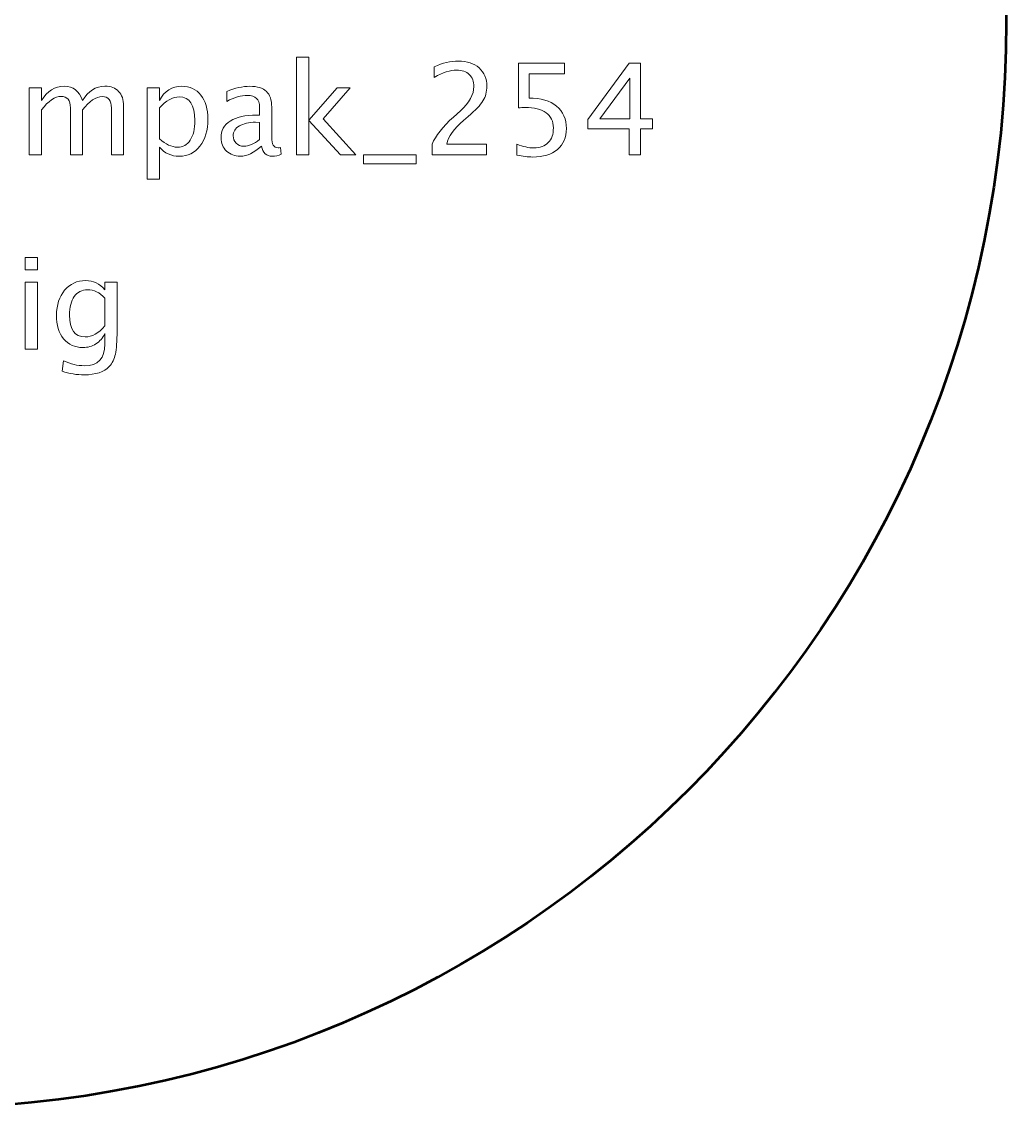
# Model space of a CAD drawing. Header units: centimetres. Extents: x -9.3 to 10.1, y -9.5 to 10.1.
# Drawn here: x 5.653 to 10.05, y -9.537 to -4.688 of the extents above; entities that cross this region are included whole.
import ezdxf

# ---------------------------------------------------------------- set-up
doc = ezdxf.new("R2010")
doc.units = ezdxf.units.CM
doc.header["$MEASUREMENT"] = 0
doc.layers.add('Layer 1', color=7, linetype='Continuous')

msp = doc.modelspace()

# ---------------------------------------------------------------- linework, layer by layer
at = {"layer": 'Layer 1', "lineweight": 53}
msp.add_ellipse((5.2, -4.6875), major_axis=(0, 4.85), ratio=1, dxfattribs=at)
at = {"layer": 'Layer 1', "color": 5, "lineweight": 9}
for points, knots in [([(6.88053, -5.28119), (6.88053, -5.28119), (6.88053, -4.84601), (6.88053, -4.84601), (6.88053, -4.84601), (6.88053, -4.84601), (6.93471, -4.84601), (6.93471, -4.84601), (6.93471, -4.84601), (6.93471, -4.84601), (6.93471, -5.12719), (6.93471, -5.12719), (6.93471, -5.12719), (6.93471, -5.12719), (7.06171, -4.98204), (7.06171, -4.98204), (7.06171, -4.98204), (7.06171, -4.98204), (7.12023, -4.98204), (7.12023, -4.98204), (7.12023, -4.98204), (7.12023, -4.98204), (6.99887, -5.12164), (6.99887, -5.12164), (6.99887, -5.12164), (6.99887, -5.12164), (7.14562, -5.28119), (7.14562, -5.28119), (7.14562, -5.28119), (7.14562, -5.28119), (7.07582, -5.28119), (7.07582, -5.28119), (7.07582, -5.28119), (7.07582, -5.28119), (6.93471, -5.12776), (6.93471, -5.12776), (6.93471, -5.12776), (6.93471, -5.12776), (6.93471, -5.28119), (6.93471, -5.28119), (6.93471, -5.28119), (6.93471, -5.28119), (6.88053, -5.28119), (6.88053, -5.28119)], [0, 0, 0, 0, 0.0833333, 0.0833333, 0.0833333, 0.0833333, 0.1666667, 0.1666667, 0.1666667, 0.1666667, 0.25, 0.25, 0.25, 0.25, 0.3333333, 0.3333333, 0.3333333, 0.3333333, 0.4166667, 0.4166667, 0.4166667, 0.4166667, 0.5, 0.5, 0.5, 0.5, 0.5833333, 0.5833333, 0.5833333, 0.5833333, 0.6666667, 0.6666667, 0.6666667, 0.6666667, 0.75, 0.75, 0.75, 0.75, 0.8333333, 0.8333333, 0.8333333, 0.8333333, 1, 1, 1, 1]), ([(7.48533, -5.28119), (7.48533, -5.28119), (7.48533, -5.23378), (7.48533, -5.23378), (7.48533, -5.23378), (7.50113, -5.19681), (7.53302, -5.15645), (7.5811, -5.11289), (7.5811, -5.11289), (7.5811, -5.11289), (7.61214, -5.08505), (7.61214, -5.08505), (7.61214, -5.08505), (7.65212, -5.04873), (7.67216, -5.0128), (7.67216, -4.97705), (7.67216, -4.97705), (7.67216, -4.95419), (7.66529, -4.93632), (7.65165, -4.92324), (7.65165, -4.92324), (7.63801, -4.91016), (7.6191, -4.90358), (7.59511, -4.90358), (7.59511, -4.90358), (7.56708, -4.90358), (7.53387, -4.9143), (7.49549, -4.93575), (7.49549, -4.93575), (7.49549, -4.93575), (7.49549, -4.88834), (7.49549, -4.88834), (7.49549, -4.88834), (7.53171, -4.87141), (7.56774, -4.86294), (7.60367, -4.86294), (7.60367, -4.86294), (7.64187, -4.86294), (7.67253, -4.87319), (7.69568, -4.8938), (7.69568, -4.8938), (7.71872, -4.9144), (7.7303, -4.94168), (7.7303, -4.97573), (7.7303, -4.97573), (7.7303, -5.00019), (7.72446, -5.02192), (7.7128, -5.04083), (7.7128, -5.04083), (7.70104, -5.05984), (7.67931, -5.08279), (7.64742, -5.10988), (7.64742, -5.10988), (7.64742, -5.10988), (7.62644, -5.12776), (7.62644, -5.12776), (7.62644, -5.12776), (7.58279, -5.16473), (7.55758, -5.2001), (7.5508, -5.23378), (7.5508, -5.23378), (7.5508, -5.23378), (7.7286, -5.23378), (7.7286, -5.23378), (7.7286, -5.23378), (7.7286, -5.23378), (7.7286, -5.28119), (7.7286, -5.28119), (7.7286, -5.28119), (7.7286, -5.28119), (7.48533, -5.28119), (7.48533, -5.28119)], [0, 0, 0, 0, 0.0526316, 0.0526316, 0.0526316, 0.0526316, 0.1052632, 0.1052632, 0.1052632, 0.1052632, 0.1578947, 0.1578947, 0.1578947, 0.1578947, 0.2105263, 0.2105263, 0.2105263, 0.2105263, 0.2631579, 0.2631579, 0.2631579, 0.2631579, 0.3157895, 0.3157895, 0.3157895, 0.3157895, 0.3684211, 0.3684211, 0.3684211, 0.3684211, 0.4210526, 0.4210526, 0.4210526, 0.4210526, 0.4736842, 0.4736842, 0.4736842, 0.4736842, 0.5263158, 0.5263158, 0.5263158, 0.5263158, 0.5789474, 0.5789474, 0.5789474, 0.5789474, 0.6315789, 0.6315789, 0.6315789, 0.6315789, 0.6842105, 0.6842105, 0.6842105, 0.6842105, 0.7368421, 0.7368421, 0.7368421, 0.7368421, 0.7894737, 0.7894737, 0.7894737, 0.7894737, 0.8421053, 0.8421053, 0.8421053, 0.8421053, 0.8947368, 0.8947368, 0.8947368, 0.8947368, 1, 1, 1, 1]), ([(7.86425, -5.28288), (7.86425, -5.28288), (7.86425, -5.23434), (7.86425, -5.23434), (7.86425, -5.23434), (7.89125, -5.24525), (7.91684, -5.25071), (7.9413, -5.25071), (7.9413, -5.25071), (7.96801, -5.25071), (7.98909, -5.24281), (8.00442, -5.227), (8.00442, -5.227), (8.01975, -5.2112), (8.02737, -5.18947), (8.02737, -5.16181), (8.02737, -5.16181), (8.02737, -5.13208), (8.01656, -5.10932), (7.99492, -5.09361), (7.99492, -5.09361), (7.97328, -5.0779), (7.94196, -5.07009), (7.90103, -5.07009), (7.90103, -5.07009), (7.89153, -5.07009), (7.88147, -5.07075), (7.87102, -5.07206), (7.87102, -5.07206), (7.87102, -5.07206), (7.87102, -4.8731), (7.87102, -4.8731), (7.87102, -4.8731), (7.87102, -4.8731), (8.07761, -4.8731), (8.07761, -4.8731), (8.07761, -4.8731), (8.07761, -4.8731), (8.07761, -4.92051), (8.07761, -4.92051), (8.07761, -4.92051), (8.07761, -4.92051), (7.91844, -4.92051), (7.91844, -4.92051), (7.91844, -4.92051), (7.91844, -4.92051), (7.91844, -5.02832), (7.91844, -5.02832), (7.91844, -5.02832), (7.97093, -5.02832), (8.01185, -5.04036), (8.0413, -5.06445), (8.0413, -5.06445), (8.07074, -5.08843), (8.08551, -5.12174), (8.08551, -5.16435), (8.08551, -5.16435), (8.08551, -5.20405), (8.07215, -5.23509), (8.04544, -5.25758), (8.04544, -5.25758), (8.01872, -5.28006), (7.98184, -5.29135), (7.93481, -5.29135), (7.93481, -5.29135), (7.91383, -5.29135), (7.89031, -5.28853), (7.86425, -5.28288)], [0, 0, 0, 0, 0.0555556, 0.0555556, 0.0555556, 0.0555556, 0.1111111, 0.1111111, 0.1111111, 0.1111111, 0.1666667, 0.1666667, 0.1666667, 0.1666667, 0.2222222, 0.2222222, 0.2222222, 0.2222222, 0.2777778, 0.2777778, 0.2777778, 0.2777778, 0.3333333, 0.3333333, 0.3333333, 0.3333333, 0.3888889, 0.3888889, 0.3888889, 0.3888889, 0.4444444, 0.4444444, 0.4444444, 0.4444444, 0.5, 0.5, 0.5, 0.5, 0.5555556, 0.5555556, 0.5555556, 0.5555556, 0.6111111, 0.6111111, 0.6111111, 0.6111111, 0.6666667, 0.6666667, 0.6666667, 0.6666667, 0.7222222, 0.7222222, 0.7222222, 0.7222222, 0.7777778, 0.7777778, 0.7777778, 0.7777778, 0.8333333, 0.8333333, 0.8333333, 0.8333333, 0.8888889, 0.8888889, 0.8888889, 0.8888889, 1, 1, 1, 1]), ([(8.36509, -5.28119), (8.36509, -5.28119), (8.36509, -5.16548), (8.36509, -5.16548), (8.36509, -5.16548), (8.36509, -5.16548), (8.18109, -5.16548), (8.18109, -5.16548), (8.18109, -5.16548), (8.18109, -5.16548), (8.18109, -5.12428), (8.18109, -5.12428), (8.18109, -5.12428), (8.18109, -5.12428), (8.36509, -4.8731), (8.36509, -4.8731), (8.36509, -4.8731), (8.36509, -4.8731), (8.41589, -4.8731), (8.41589, -4.8731), (8.41589, -4.8731), (8.41589, -4.8731), (8.41589, -5.12089), (8.41589, -5.12089), (8.41589, -5.12089), (8.41589, -5.12089), (8.47064, -5.12089), (8.47064, -5.12089), (8.47064, -5.12089), (8.47064, -5.12089), (8.47064, -5.16548), (8.47064, -5.16548), (8.47064, -5.16548), (8.47064, -5.16548), (8.41589, -5.16548), (8.41589, -5.16548), (8.41589, -5.16548), (8.41589, -5.16548), (8.41589, -5.28119), (8.41589, -5.28119), (8.41589, -5.28119), (8.41589, -5.28119), (8.36509, -5.28119), (8.36509, -5.28119)], [0, 0, 0, 0, 0.0833333, 0.0833333, 0.0833333, 0.0833333, 0.1666667, 0.1666667, 0.1666667, 0.1666667, 0.25, 0.25, 0.25, 0.25, 0.3333333, 0.3333333, 0.3333333, 0.3333333, 0.4166667, 0.4166667, 0.4166667, 0.4166667, 0.5, 0.5, 0.5, 0.5, 0.5833333, 0.5833333, 0.5833333, 0.5833333, 0.6666667, 0.6666667, 0.6666667, 0.6666667, 0.75, 0.75, 0.75, 0.75, 0.8333333, 0.8333333, 0.8333333, 0.8333333, 1, 1, 1, 1]), ([(8.23461, -5.12089), (8.23461, -5.12089), (8.36848, -5.12089), (8.36848, -5.12089), (8.36848, -5.12089), (8.36848, -5.12089), (8.36848, -4.94008), (8.36848, -4.94008), (8.36848, -4.94008), (8.36848, -4.94008), (8.23461, -5.12089), (8.23461, -5.12089)], [0, 0, 0, 0, 0.25, 0.25, 0.25, 0.25, 0.5, 0.5, 0.5, 0.5, 1, 1, 1, 1]), ([(5.68665, -5.28119), (5.68665, -5.28119), (5.68665, -4.98204), (5.68665, -4.98204), (5.68665, -4.98204), (5.68665, -4.98204), (5.74083, -4.98204), (5.74083, -4.98204), (5.74083, -4.98204), (5.74083, -4.98204), (5.74083, -5.03857), (5.74083, -5.03857), (5.74083, -5.03857), (5.76727, -4.99671), (5.80113, -4.97583), (5.84262, -4.97583), (5.84262, -4.97583), (5.8826, -4.97583), (5.90979, -4.99671), (5.92428, -5.03857), (5.92428, -5.03857), (5.94996, -4.99634), (5.98345, -4.97526), (6.02456, -4.97526), (6.02456, -4.97526), (6.0508, -4.97526), (6.07122, -4.98298), (6.0858, -4.9985), (6.0858, -4.9985), (6.10038, -5.01402), (6.10772, -5.03575), (6.10772, -5.06369), (6.10772, -5.06369), (6.10772, -5.06369), (6.10772, -5.28119), (6.10772, -5.28119), (6.10772, -5.28119), (6.10772, -5.28119), (6.05353, -5.28119), (6.05353, -5.28119), (6.05353, -5.28119), (6.05353, -5.28119), (6.05353, -5.07263), (6.05353, -5.07263), (6.05353, -5.07263), (6.05353, -5.03857), (6.03999, -5.02155), (6.01289, -5.02155), (6.01289, -5.02155), (5.98476, -5.02155), (5.95523, -5.0414), (5.92428, -5.08119), (5.92428, -5.08119), (5.92428, -5.08119), (5.92428, -5.28119), (5.92428, -5.28119), (5.92428, -5.28119), (5.92428, -5.28119), (5.87009, -5.28119), (5.87009, -5.28119), (5.87009, -5.28119), (5.87009, -5.28119), (5.87009, -5.07244), (5.87009, -5.07244), (5.87009, -5.07244), (5.87009, -5.0381), (5.85635, -5.02098), (5.82879, -5.02098), (5.82879, -5.02098), (5.80142, -5.02098), (5.77206, -5.04093), (5.74083, -5.08091), (5.74083, -5.08091), (5.74083, -5.08091), (5.74083, -5.28119), (5.74083, -5.28119), (5.74083, -5.28119), (5.74083, -5.28119), (5.68665, -5.28119), (5.68665, -5.28119)], [0, 0, 0, 0, 0.047619, 0.047619, 0.047619, 0.047619, 0.0952381, 0.0952381, 0.0952381, 0.0952381, 0.1428571, 0.1428571, 0.1428571, 0.1428571, 0.1904762, 0.1904762, 0.1904762, 0.1904762, 0.2380952, 0.2380952, 0.2380952, 0.2380952, 0.2857143, 0.2857143, 0.2857143, 0.2857143, 0.3333333, 0.3333333, 0.3333333, 0.3333333, 0.3809524, 0.3809524, 0.3809524, 0.3809524, 0.4285714, 0.4285714, 0.4285714, 0.4285714, 0.4761905, 0.4761905, 0.4761905, 0.4761905, 0.5238095, 0.5238095, 0.5238095, 0.5238095, 0.5714286, 0.5714286, 0.5714286, 0.5714286, 0.6190476, 0.6190476, 0.6190476, 0.6190476, 0.6666667, 0.6666667, 0.6666667, 0.6666667, 0.7142857, 0.7142857, 0.7142857, 0.7142857, 0.7619048, 0.7619048, 0.7619048, 0.7619048, 0.8095238, 0.8095238, 0.8095238, 0.8095238, 0.8571429, 0.8571429, 0.8571429, 0.8571429, 0.9047619, 0.9047619, 0.9047619, 0.9047619, 1, 1, 1, 1]), ([(6.21365, -5.39013), (6.21365, -5.39013), (6.21365, -4.98204), (6.21365, -4.98204), (6.21365, -4.98204), (6.21365, -4.98204), (6.26783, -4.98204), (6.26783, -4.98204), (6.26783, -4.98204), (6.26783, -4.98204), (6.26783, -5.03857), (6.26783, -5.03857), (6.26783, -5.03857), (6.29003, -4.99671), (6.32343, -4.97583), (6.36793, -4.97583), (6.36793, -4.97583), (6.40396, -4.97583), (6.43227, -4.9889), (6.45297, -5.01515), (6.45297, -5.01515), (6.47366, -5.0414), (6.48401, -5.07724), (6.48401, -5.12268), (6.48401, -5.12268), (6.48401, -5.17216), (6.47225, -5.21214), (6.44883, -5.24243), (6.44883, -5.24243), (6.42541, -5.27282), (6.39455, -5.28796), (6.35636, -5.28796), (6.35636, -5.28796), (6.32089, -5.28796), (6.29135, -5.27442), (6.26783, -5.24723), (6.26783, -5.24723), (6.26783, -5.24723), (6.26783, -5.39013), (6.26783, -5.39013), (6.26783, -5.39013), (6.26783, -5.39013), (6.21365, -5.39013), (6.21365, -5.39013)], [0, 0, 0, 0, 0.0833333, 0.0833333, 0.0833333, 0.0833333, 0.1666667, 0.1666667, 0.1666667, 0.1666667, 0.25, 0.25, 0.25, 0.25, 0.3333333, 0.3333333, 0.3333333, 0.3333333, 0.4166667, 0.4166667, 0.4166667, 0.4166667, 0.5, 0.5, 0.5, 0.5, 0.5833333, 0.5833333, 0.5833333, 0.5833333, 0.6666667, 0.6666667, 0.6666667, 0.6666667, 0.75, 0.75, 0.75, 0.75, 0.8333333, 0.8333333, 0.8333333, 0.8333333, 1, 1, 1, 1]), ([(6.72305, -5.24309), (6.6905, -5.27301), (6.65918, -5.28796), (6.62907, -5.28796), (6.62907, -5.28796), (6.60433, -5.28796), (6.58373, -5.28025), (6.56746, -5.26473), (6.56746, -5.26473), (6.55109, -5.24921), (6.5429, -5.22964), (6.5429, -5.20603), (6.5429, -5.20603), (6.5429, -5.17338), (6.55664, -5.14826), (6.58411, -5.13077), (6.58411, -5.13077), (6.61158, -5.11327), (6.65099, -5.10452), (6.70236, -5.10452), (6.70236, -5.10452), (6.70236, -5.10452), (6.71506, -5.10452), (6.71506, -5.10452), (6.71506, -5.10452), (6.71506, -5.10452), (6.71506, -5.06849), (6.71506, -5.06849), (6.71506, -5.06849), (6.71506, -5.03378), (6.69699, -5.01647), (6.66078, -5.01647), (6.66078, -5.01647), (6.63274, -5.01647), (6.60207, -5.02531), (6.56887, -5.043), (6.56887, -5.043), (6.56887, -5.043), (6.56887, -4.99841), (6.56887, -4.99841), (6.56887, -4.99841), (6.60537, -4.98335), (6.6398, -4.97583), (6.67206, -4.97583), (6.67206, -4.97583), (6.70527, -4.97583), (6.72983, -4.98335), (6.74554, -4.9985), (6.74554, -4.9985), (6.76134, -5.01365), (6.76924, -5.03698), (6.76924, -5.06849), (6.76924, -5.06849), (6.76924, -5.06849), (6.76924, -5.20367), (6.76924, -5.20367), (6.76924, -5.20367), (6.76924, -5.23462), (6.77874, -5.25015), (6.79784, -5.25015), (6.79784, -5.25015), (6.80019, -5.25015), (6.80367, -5.24977), (6.80828, -5.24902), (6.80828, -5.24902), (6.80828, -5.24902), (6.81214, -5.27912), (6.81214, -5.27912), (6.81214, -5.27912), (6.79982, -5.28505), (6.78627, -5.28796), (6.77141, -5.28796), (6.77141, -5.28796), (6.7461, -5.28796), (6.73001, -5.27301), (6.72305, -5.24309)], [0, 0, 0, 0, 0.05, 0.05, 0.05, 0.05, 0.1, 0.1, 0.1, 0.1, 0.15, 0.15, 0.15, 0.15, 0.2, 0.2, 0.2, 0.2, 0.25, 0.25, 0.25, 0.25, 0.3, 0.3, 0.3, 0.3, 0.35, 0.35, 0.35, 0.35, 0.4, 0.4, 0.4, 0.4, 0.45, 0.45, 0.45, 0.45, 0.5, 0.5, 0.5, 0.5, 0.55, 0.55, 0.55, 0.55, 0.6, 0.6, 0.6, 0.6, 0.65, 0.65, 0.65, 0.65, 0.7, 0.7, 0.7, 0.7, 0.75, 0.75, 0.75, 0.75, 0.8, 0.8, 0.8, 0.8, 0.85, 0.85, 0.85, 0.85, 0.9, 0.9, 0.9, 0.9, 1, 1, 1, 1]), ([(6.26783, -5.20988), (6.29577, -5.23481), (6.3224, -5.24732), (6.3477, -5.24732), (6.3477, -5.24732), (6.37263, -5.24732), (6.39192, -5.23688), (6.40546, -5.21609), (6.40546, -5.21609), (6.4191, -5.1953), (6.42588, -5.16604), (6.42588, -5.12823), (6.42588, -5.12823), (6.42588, -5.05824), (6.40273, -5.02324), (6.35645, -5.02324), (6.35645, -5.02324), (6.32616, -5.02324), (6.29662, -5.03961), (6.26783, -5.07244), (6.26783, -5.07244), (6.26783, -5.07244), (6.26783, -5.20988), (6.26783, -5.20988)], [0, 0, 0, 0, 0.1428571, 0.1428571, 0.1428571, 0.1428571, 0.2857143, 0.2857143, 0.2857143, 0.2857143, 0.4285714, 0.4285714, 0.4285714, 0.4285714, 0.5714286, 0.5714286, 0.5714286, 0.5714286, 0.7142857, 0.7142857, 0.7142857, 0.7142857, 1, 1, 1, 1]), ([(6.71506, -5.21355), (6.71506, -5.21355), (6.71506, -5.13669), (6.71506, -5.13669), (6.71506, -5.13669), (6.71506, -5.13669), (6.69765, -5.13613), (6.69765, -5.13613), (6.69765, -5.13613), (6.66755, -5.13613), (6.64328, -5.14168), (6.62475, -5.15278), (6.62475, -5.15278), (6.60631, -5.16397), (6.59709, -5.17874), (6.59709, -5.19718), (6.59709, -5.19718), (6.59709, -5.21007), (6.6017, -5.22098), (6.61082, -5.22992), (6.61082, -5.22992), (6.62004, -5.23886), (6.63124, -5.24337), (6.6445, -5.24337), (6.6445, -5.24337), (6.66708, -5.24337), (6.6906, -5.2334), (6.71506, -5.21355)], [0, 0, 0, 0, 0.125, 0.125, 0.125, 0.125, 0.25, 0.25, 0.25, 0.25, 0.375, 0.375, 0.375, 0.375, 0.5, 0.5, 0.5, 0.5, 0.625, 0.625, 0.625, 0.625, 0.75, 0.75, 0.75, 0.75, 1, 1, 1, 1]), ([(7.17997, -5.32183), (7.17997, -5.32183), (7.17997, -5.28119), (7.17997, -5.28119), (7.17997, -5.28119), (7.17997, -5.28119), (7.41477, -5.28119), (7.41477, -5.28119), (7.41477, -5.28119), (7.41477, -5.28119), (7.41477, -5.32183), (7.41477, -5.32183), (7.41477, -5.32183), (7.41477, -5.32183), (7.17997, -5.32183), (7.17997, -5.32183)], [0, 0, 0, 0, 0.2, 0.2, 0.2, 0.2, 0.4, 0.4, 0.4, 0.4, 0.6, 0.6, 0.6, 0.6, 1, 1, 1, 1]), ([(5.66892, -5.79464), (5.66892, -5.79464), (5.66892, -5.74045), (5.66892, -5.74045), (5.66892, -5.74045), (5.66892, -5.74045), (5.7231, -5.74045), (5.7231, -5.74045), (5.7231, -5.74045), (5.7231, -5.74045), (5.7231, -5.79464), (5.7231, -5.79464), (5.7231, -5.79464), (5.7231, -5.79464), (5.66892, -5.79464), (5.66892, -5.79464)], [0, 0, 0, 0, 0.2, 0.2, 0.2, 0.2, 0.4, 0.4, 0.4, 0.4, 0.6, 0.6, 0.6, 0.6, 1, 1, 1, 1]), ([(5.66892, -6.14854), (5.66892, -6.14854), (5.66892, -5.84939), (5.66892, -5.84939), (5.66892, -5.84939), (5.66892, -5.84939), (5.7231, -5.84939), (5.7231, -5.84939), (5.7231, -5.84939), (5.7231, -5.84939), (5.7231, -6.14854), (5.7231, -6.14854), (5.7231, -6.14854), (5.7231, -6.14854), (5.66892, -6.14854), (5.66892, -6.14854)], [0, 0, 0, 0, 0.2, 0.2, 0.2, 0.2, 0.4, 0.4, 0.4, 0.4, 0.6, 0.6, 0.6, 0.6, 1, 1, 1, 1]), ([(5.83317, -6.24788), (5.83317, -6.24788), (5.83956, -6.20103), (5.83956, -6.20103), (5.83956, -6.20103), (5.87098, -6.21571), (5.90212, -6.22305), (5.93288, -6.22305), (5.93288, -6.22305), (5.99394, -6.22305), (6.02451, -6.19068), (6.02451, -6.12606), (6.02451, -6.12606), (6.02451, -6.12606), (6.02451, -6.07902), (6.02451, -6.07902), (6.02451, -6.07902), (6.0151, -6.09887), (6.00174, -6.1142), (5.98434, -6.12521), (5.98434, -6.12521), (5.96694, -6.13622), (5.94756, -6.14177), (5.9262, -6.14177), (5.9262, -6.14177), (5.88999, -6.14177), (5.86129, -6.12878), (5.84013, -6.10282), (5.84013, -6.10282), (5.81896, -6.07686), (5.80833, -6.04167), (5.80833, -5.99727), (5.80833, -5.99727), (5.80833, -5.95183), (5.82037, -5.91477), (5.84445, -5.88608), (5.84445, -5.88608), (5.86863, -5.85748), (5.89977, -5.84318), (5.93806, -5.84318), (5.93806, -5.84318), (5.97155, -5.84318), (6.00043, -5.85672), (6.02451, -5.88391), (6.02451, -5.88391), (6.02451, -5.88391), (6.02451, -5.84939), (6.02451, -5.84939), (6.02451, -5.84939), (6.02451, -5.84939), (6.0787, -5.84939), (6.0787, -5.84939), (6.0787, -5.84939), (6.0787, -5.84939), (6.0787, -6.06688), (6.0787, -6.06688), (6.0787, -6.06688), (6.0787, -6.11364), (6.07625, -6.14826), (6.07136, -6.17074), (6.07136, -6.17074), (6.06656, -6.19322), (6.05734, -6.21166), (6.04398, -6.22596), (6.04398, -6.22596), (6.02028, -6.25108), (5.98321, -6.26369), (5.93288, -6.26369), (5.93288, -6.26369), (5.89836, -6.26369), (5.86515, -6.25842), (5.83317, -6.24788)], [0, 0, 0, 0, 0.0526316, 0.0526316, 0.0526316, 0.0526316, 0.1052632, 0.1052632, 0.1052632, 0.1052632, 0.1578947, 0.1578947, 0.1578947, 0.1578947, 0.2105263, 0.2105263, 0.2105263, 0.2105263, 0.2631579, 0.2631579, 0.2631579, 0.2631579, 0.3157895, 0.3157895, 0.3157895, 0.3157895, 0.3684211, 0.3684211, 0.3684211, 0.3684211, 0.4210526, 0.4210526, 0.4210526, 0.4210526, 0.4736842, 0.4736842, 0.4736842, 0.4736842, 0.5263158, 0.5263158, 0.5263158, 0.5263158, 0.5789474, 0.5789474, 0.5789474, 0.5789474, 0.6315789, 0.6315789, 0.6315789, 0.6315789, 0.6842105, 0.6842105, 0.6842105, 0.6842105, 0.7368421, 0.7368421, 0.7368421, 0.7368421, 0.7894737, 0.7894737, 0.7894737, 0.7894737, 0.8421053, 0.8421053, 0.8421053, 0.8421053, 0.8947368, 0.8947368, 0.8947368, 0.8947368, 1, 1, 1, 1]), ([(6.02451, -6.04506), (6.02451, -6.04506), (6.02451, -5.92098), (6.02451, -5.92098), (6.02451, -5.92098), (6.00062, -5.89624), (5.97456, -5.88382), (5.94643, -5.88382), (5.94643, -5.88382), (5.92141, -5.88382), (5.90184, -5.89379), (5.88773, -5.91383), (5.88773, -5.91383), (5.87352, -5.93377), (5.86647, -5.96152), (5.86647, -5.99689), (5.86647, -5.99689), (5.86647, -6.0619), (5.88952, -6.09435), (5.93571, -6.09435), (5.93571, -6.09435), (5.96713, -6.09435), (5.99676, -6.07789), (6.02451, -6.04506)], [0, 0, 0, 0, 0.1428571, 0.1428571, 0.1428571, 0.1428571, 0.2857143, 0.2857143, 0.2857143, 0.2857143, 0.4285714, 0.4285714, 0.4285714, 0.4285714, 0.5714286, 0.5714286, 0.5714286, 0.5714286, 0.7142857, 0.7142857, 0.7142857, 0.7142857, 1, 1, 1, 1])]:
    msp.add_open_spline(points, degree=3, knots=knots, dxfattribs=at)

doc.saveas('drawing.dxf')
